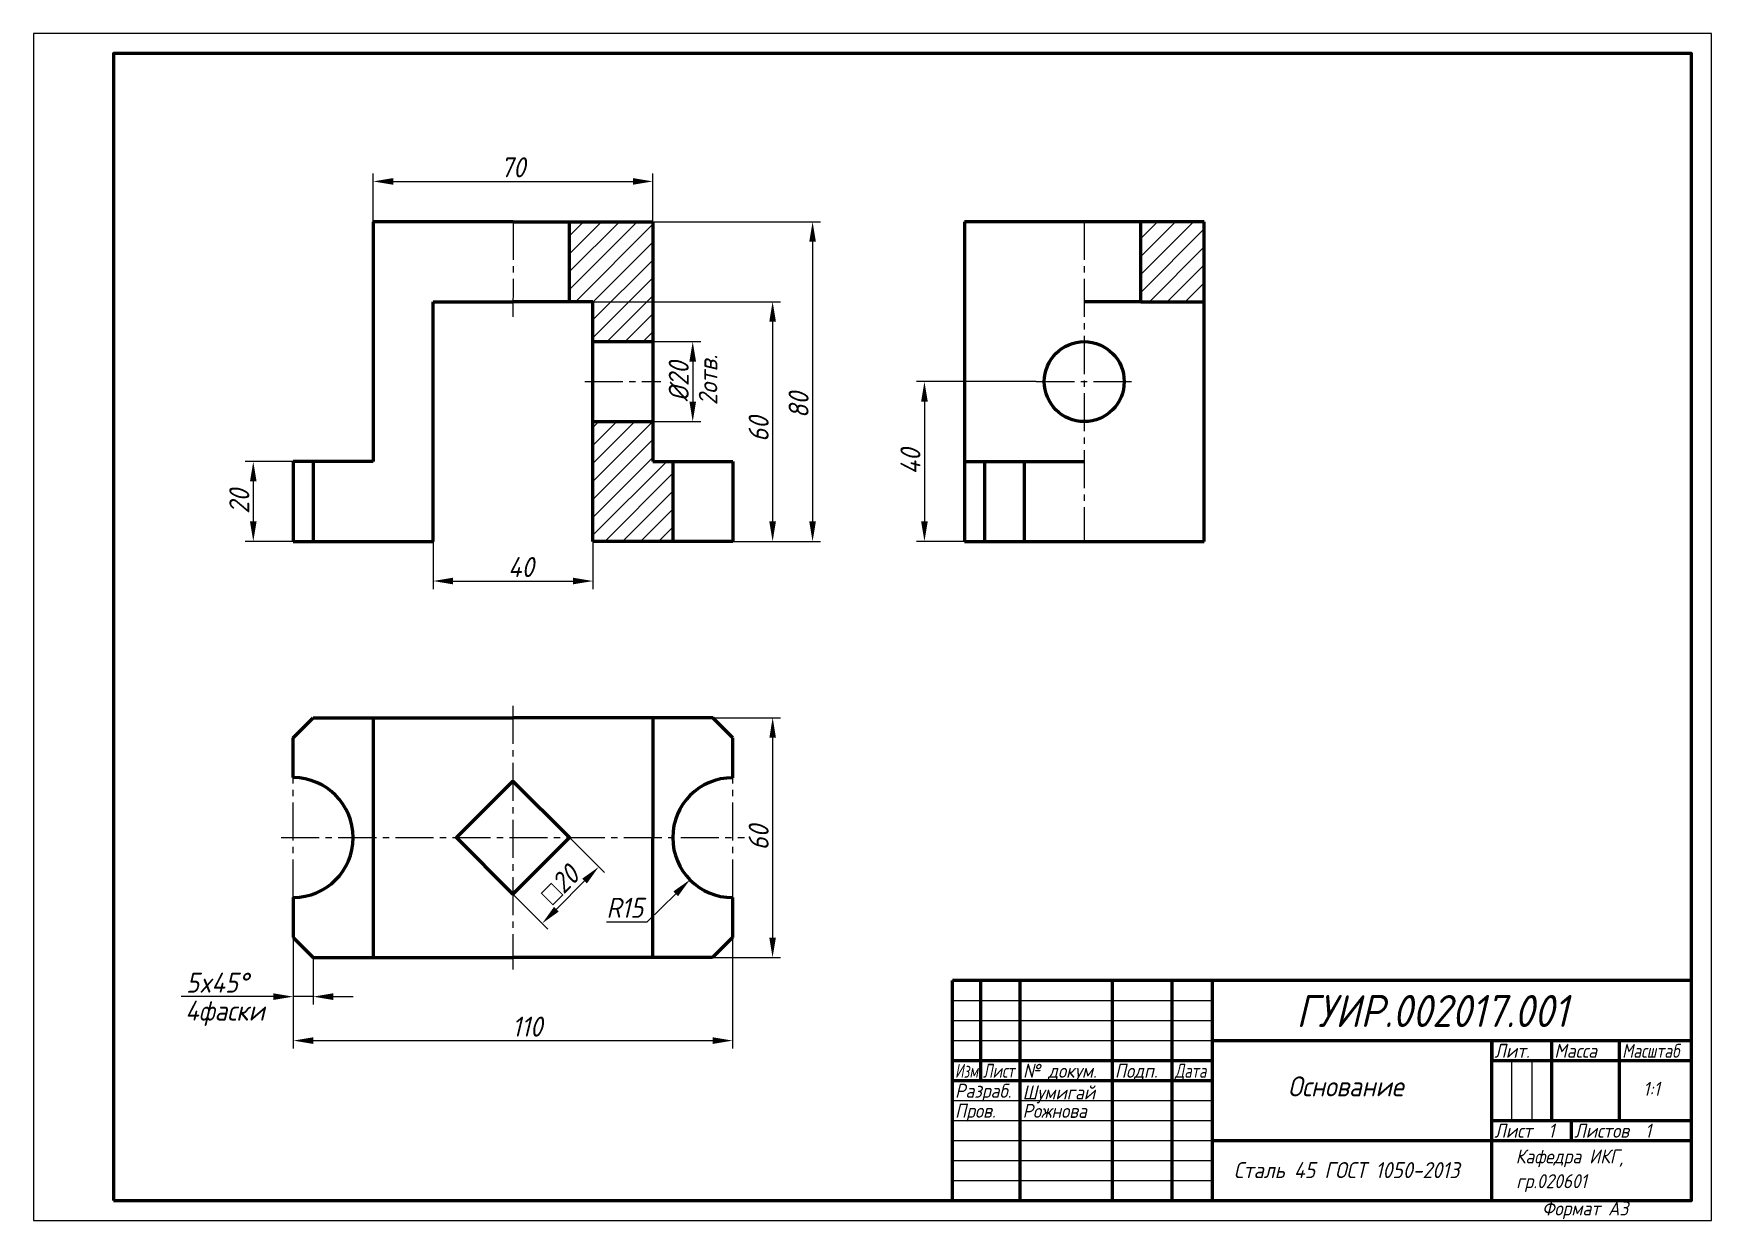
# Model space of a CAD drawing. Header units: millimetres. Extents: x 0 to 420, y 0 to 297.
import ezdxf

# ---------------------------------------------------------------- set-up
doc = ezdxf.new("R2010")
doc.units = ezdxf.units.MM
doc.header["$LTSCALE"] = 0.5
doc.linetypes.add('осевая2', pattern=[28.575, 19.05, -3.175, 3.175, -3.175])
doc.layers.get('0').update_dxf_attribs({"lineweight": 60})
doc.layers.get('Defpoints').update_dxf_attribs({"color": 5})
doc.layers.add('1-оси', color=50, linetype='осевая2')
doc.layers.add('3-размеры', color=200, linetype='Continuous')
doc.layers.add('2-штриховка', color=7, linetype='Continuous', true_color=0x00c7c7)
doc.layers.add('4-текст', color=7, linetype='Continuous', true_color=0x00ad00)
doc.styles.get("Standard").update_dxf_attribs({"font": 'isocpeui.ttf', "width": 0.9})
doc.dimstyles.new('Standart', dxfattribs={"dimtxt": 5, "dimasz": 5, "dimexe": 2, "dimexo": 0, "dimgap": 1, "dimtad": 1, "dimtoh": 1, "dimdec": 0, "dimtxsty": 'Standard', "dimcen": 2.5, "dimadec": 0, "dimazin": 0, "dimtfac": 1, "dimtdec": 0, "dimtmove": 0, "dimatfit": 3, "dimldrblk": 'DOTSMALL', "dimfxl": 1, "dimarcsym": 0})

# ---------------------------------------------------------------- blocks, each defined once
blk = doc.blocks.new('*D2')
at = {"layer": '3-размеры', "color": 0, "lineweight": -2, "transparency": 16777216}
for p, q in [((140.02, 229.91), (187, 229.91)), ((185, 224.91), (185, 174.91)), ((175.02, 169.91), (187, 169.91))]:
    blk.add_line(p, q, dxfattribs=at)
at = {"layer": '3-размеры', "color": 0, "transparency": 16777216}
for points in [[(184.17, 224.91), (185.83, 224.91), (185, 229.91)], [(184.17, 174.91), (185.83, 174.91), (185, 169.91)]]:
    blk.add_solid(points, dxfattribs=at)
at = {"layer": 'Defpoints', "color": 0, "transparency": 16777216}
for p in [(140.02, 229.91), (175.02, 169.91), (185, 169.91)]:
    blk.add_point(p, dxfattribs=at)
at = {"layer": '3-размеры', "color": 0, "transparency": 16777216, "insert": (181.5, 198), "char_height": 5, "attachment_point": 5, "rotation": 90}
blk.add_mtext('60', dxfattribs=at)
blk = doc.blocks.new('_DotSmall')
at = {"color": 0, "linetype": 'ByBlock', "const_width": 0.5}
blk.add_lwpolyline([(-0.0625, 0, 1), (0.0625, 0, 1)], format="xyb", close=True, dxfattribs=at)
blk = doc.blocks.new('*D3')
at = {"layer": '3-размеры', "color": 0, "lineweight": -2, "transparency": 16777216}
for p, q in [((155.02, 249.91), (197, 249.91)), ((195, 244.91), (195, 174.91)), ((175.02, 169.91), (197, 169.91))]:
    blk.add_line(p, q, dxfattribs=at)
at = {"layer": '3-размеры', "color": 0, "transparency": 16777216}
for points in [[(194.17, 244.91), (195.83, 244.91), (195, 249.91)], [(194.17, 174.91), (195.83, 174.91), (195, 169.91)]]:
    blk.add_solid(points, dxfattribs=at)
at = {"layer": 'Defpoints', "color": 0, "transparency": 16777216}
for p in [(155.02, 249.91), (175.02, 169.91), (195, 169.91)]:
    blk.add_point(p, dxfattribs=at)
at = {"layer": '3-размеры', "color": 0, "transparency": 16777216, "insert": (191.5, 204), "char_height": 5, "attachment_point": 5, "rotation": 90}
blk.add_mtext('80', dxfattribs=at)
blk = doc.blocks.new('*D4')
at = {"layer": '3-размеры', "color": 0, "lineweight": -2, "transparency": 16777216}
for p, q in [((100.02, 169.91), (100.02, 158)), ((140.02, 169.91), (140.02, 158)), ((105.02, 160), (135.02, 160))]:
    blk.add_line(p, q, dxfattribs=at)
at = {"layer": '3-размеры', "color": 0, "transparency": 16777216}
for points in [[(105.02, 160.83), (105.02, 159.17), (100.02, 160)], [(135.02, 160.83), (135.02, 159.17), (140.02, 160)]]:
    blk.add_solid(points, dxfattribs=at)
at = {"layer": 'Defpoints', "color": 0, "transparency": 16777216}
for p in [(100.02, 169.91), (140.02, 169.91), (140.02, 160)]:
    blk.add_point(p, dxfattribs=at)
at = {"layer": '3-размеры', "color": 0, "transparency": 16777216, "insert": (122, 163.5), "char_height": 5, "attachment_point": 5}
blk.add_mtext('40', dxfattribs=at)
blk = doc.blocks.new('*D5')
at = {"layer": '3-размеры', "color": 0, "lineweight": -2, "transparency": 16777216}
for p, q in [((85.02, 249.91), (85.02, 262)), ((155.02, 249.91), (155.02, 262)), ((90.02, 260), (150.02, 260))]:
    blk.add_line(p, q, dxfattribs=at)
at = {"layer": '3-размеры', "color": 0, "transparency": 16777216}
for points in [[(90.02, 260.83), (90.02, 259.17), (85.02, 260)], [(150.02, 260.83), (150.02, 259.17), (155.02, 260)]]:
    blk.add_solid(points, dxfattribs=at)
at = {"layer": 'Defpoints', "color": 0, "transparency": 16777216}
for p in [(155.02, 260), (85.02, 249.91), (155.02, 249.91)]:
    blk.add_point(p, dxfattribs=at)
at = {"layer": '3-размеры', "color": 0, "transparency": 16777216, "insert": (120, 263.53), "char_height": 5, "attachment_point": 5}
blk.add_mtext('70', dxfattribs=at)
blk = doc.blocks.new('*D6')
at = {"layer": '3-размеры', "color": 0, "lineweight": -2, "transparency": 16777216}
for p, q in [((65.02, 189.91), (53, 189.91)), ((55, 184.91), (55, 174.91)), ((65.02, 169.91), (53, 169.91))]:
    blk.add_line(p, q, dxfattribs=at)
at = {"layer": '3-размеры', "color": 0, "transparency": 16777216}
for points in [[(54.17, 184.91), (55.83, 184.91), (55, 189.91)], [(54.17, 174.91), (55.83, 174.91), (55, 169.91)]]:
    blk.add_solid(points, dxfattribs=at)
at = {"layer": 'Defpoints', "color": 0, "transparency": 16777216}
for p in [(65.02, 189.91), (55, 169.91), (65.02, 169.91)]:
    blk.add_point(p, dxfattribs=at)
at = {"layer": '3-размеры', "color": 0, "transparency": 16777216, "insert": (51.5, 179.91), "char_height": 5, "attachment_point": 5, "rotation": 90}
blk.add_mtext('20', dxfattribs=at)
blk = doc.blocks.new('*D8')
at = {"layer": '3-размеры', "color": 0, "lineweight": -2, "transparency": 16777216}
for p, q in [((134.14, 95.8), (142.89, 87.06)), ((130.87, 77.87), (137.94, 84.94)), ((120, 81.66), (128.75, 72.92))]:
    blk.add_line(p, q, dxfattribs=at)
at = {"layer": '3-размеры', "color": 0, "transparency": 16777216}
for points in [[(137.35, 85.53), (138.53, 84.35), (141.47, 88.47)], [(130.28, 78.46), (131.46, 77.28), (127.33, 74.33)]]:
    blk.add_solid(points, dxfattribs=at)
at = {"layer": 'Defpoints', "color": 0, "transparency": 16777216}
for p in [(134.14, 95.8), (141.47, 88.47), (120, 81.66)]:
    blk.add_point(p, dxfattribs=at)
at = {"layer": '3-размеры', "color": 0, "transparency": 16777216, "insert": (129.77, 86.04), "char_height": 5, "width": 8.3179, "attachment_point": 5, "rotation": 45}
blk.add_mtext('{\\fMS Shell Dlg 2|b0|i1|c204|p0;\\H0.66666x;\\P\\fArial|b0|i1|c204|p34;\\H1.50002x;□}20', dxfattribs=at)
blk = doc.blocks.new('*D9')
at = {"layer": '3-размеры', "color": 0, "lineweight": -2, "transparency": 16777216}
for p, q in [((65, 70.8), (65, 54)), ((70, 65.8), (70, 54)), ((60, 56), (36.95, 56)), ((70, 56), (65, 56)), ((75, 56), (80, 56))]:
    blk.add_line(p, q, dxfattribs=at)
at = {"layer": '3-размеры', "color": 0, "transparency": 16777216}
for points in [[(60, 56.83), (60, 55.17), (65, 56)], [(75, 56.83), (75, 55.17), (70, 56)]]:
    blk.add_solid(points, dxfattribs=at)
at = {"layer": 'Defpoints', "color": 0, "transparency": 16777216}
for p in [(65, 70.8), (70, 65.8), (70, 56)]:
    blk.add_point(p, dxfattribs=at)
at = {"layer": '3-размеры', "color": 0, "transparency": 16777216, "insert": (45.97, 59.5), "char_height": 5, "attachment_point": 5}
blk.add_mtext('5x45%%D', dxfattribs=at)
blk = doc.blocks.new('*D10')
at = {"layer": '3-размеры', "color": 0, "lineweight": -2, "transparency": 16777216}
for p, q in [((170.01, 125.78), (187.01, 125.78)), ((185.01, 120.78), (184.99, 70.78)), ((169.98, 65.78), (186.99, 65.78))]:
    blk.add_line(p, q, dxfattribs=at)
at = {"layer": '3-размеры', "color": 0, "transparency": 16777216}
for points in [[(184.18, 120.78), (185.84, 120.78), (185.01, 125.78)], [(184.16, 70.78), (185.82, 70.78), (184.99, 65.78)]]:
    blk.add_solid(points, dxfattribs=at)
at = {"layer": 'Defpoints', "color": 0, "transparency": 16777216}
for p in [(170.01, 125.78), (169.98, 65.78), (184.99, 65.78)]:
    blk.add_point(p, dxfattribs=at)
at = {"layer": '3-размеры', "color": 0, "transparency": 16777216, "insert": (181.5, 95.78), "char_height": 5, "attachment_point": 5, "rotation": 89.9769}
blk.add_mtext('60', dxfattribs=at)
blk = doc.blocks.new('*D11')
at = {"layer": '3-размеры', "color": 0, "lineweight": -2, "transparency": 16777216}
for p, q in [((65, 70.8), (65, 43)), ((174.99, 70.8), (174.99, 43)), ((70, 45), (169.99, 45))]:
    blk.add_line(p, q, dxfattribs=at)
at = {"layer": '3-размеры', "color": 0, "transparency": 16777216}
for points in [[(70, 45.83), (70, 44.17), (65, 45)], [(169.99, 45.83), (169.99, 44.17), (174.99, 45)]]:
    blk.add_solid(points, dxfattribs=at)
at = {"layer": 'Defpoints', "color": 0, "transparency": 16777216}
for p in [(65, 70.8), (174.99, 70.8), (174.99, 45)]:
    blk.add_point(p, dxfattribs=at)
at = {"layer": '3-размеры', "color": 0, "transparency": 16777216, "insert": (123.57, 48.5), "char_height": 5, "attachment_point": 5}
blk.add_mtext('110', dxfattribs=at)
blk = doc.blocks.new('*D12')
at = {"layer": '3-размеры', "color": 0, "lineweight": -2, "transparency": 16777216}
for p, q in [((155.02, 219.91), (167, 219.91)), ((165, 214.91), (165, 204.91)), ((155.02, 199.91), (167, 199.91))]:
    blk.add_line(p, q, dxfattribs=at)
at = {"layer": '3-размеры', "color": 0, "transparency": 16777216}
for points in [[(164.17, 214.91), (165.83, 214.91), (165, 219.91)], [(164.17, 204.91), (165.83, 204.91), (165, 199.91)]]:
    blk.add_solid(points, dxfattribs=at)
at = {"layer": 'Defpoints', "color": 0, "transparency": 16777216}
for p in [(155.02, 219.91), (155.02, 199.91), (165, 199.91)]:
    blk.add_point(p, dxfattribs=at)
at = {"layer": '3-размеры', "color": 0, "transparency": 16777216, "insert": (161.5, 209.91), "char_height": 5, "attachment_point": 5, "rotation": 90}
blk.add_mtext('%%C20', dxfattribs=at)
blk = doc.blocks.new('*D15')
at = {"layer": '3-размеры', "color": 0, "lineweight": -2, "transparency": 16777216}
for p, q in [((251, 209.91), (221, 209.91)), ((223, 204.91), (223, 174.91)), ((233, 169.91), (221, 169.91))]:
    blk.add_line(p, q, dxfattribs=at)
at = {"layer": '3-размеры', "color": 0, "transparency": 16777216}
for points in [[(222.17, 204.91), (223.83, 204.91), (223, 209.91)], [(222.17, 174.91), (223.83, 174.91), (223, 169.91)]]:
    blk.add_solid(points, dxfattribs=at)
at = {"layer": 'Defpoints', "color": 0, "transparency": 16777216}
for p in [(251, 209.91), (223, 169.91), (233, 169.91)]:
    blk.add_point(p, dxfattribs=at)
at = {"layer": '3-размеры', "color": 0, "transparency": 16777216, "insert": (219.5, 189.91), "char_height": 5, "attachment_point": 5, "rotation": 90}
blk.add_mtext('40', dxfattribs=at)

msp = doc.modelspace()

# ---------------------------------------------------------------- hatches: boundary and pattern name
at = {"layer": '2-штриховка'}
h = msp.add_hatch(dxfattribs=at)
h.set_pattern_fill('ANSI31', color=256)
h.paths.add_polyline_path([(155.02, 249.91), (134.15, 249.91), (134.15, 229.91), (140.02, 229.91), (140.02, 219.91), (155.02, 219.91)])
h.paths.add_polyline_path([(160.02, 189.91), (155.02, 189.91), (155.02, 199.91), (140.02, 199.91), (140.02, 169.91), (160.02, 169.91)])
h = msp.add_hatch(dxfattribs=at)
h.set_pattern_fill('ANSI31', color=256)
h.paths.add_polyline_path([(293, 249.91), (277.13, 249.91), (277.13, 229.91), (293, 229.91)])

# ---------------------------------------------------------------- linework, layer by layer
for p, q in [((120.02, 249.91), (85.02, 249.91)), ((85.02, 249.91), (85.02, 189.91)), ((120.02, 249.91), (155.02, 249.91)), ((155.02, 249.91), (155.02, 189.91)), ((293, 249.91), (233, 249.91)), ((233, 249.91), (233, 169.91)), ((293, 169.91), (293, 249.91)), ((100.02, 169.91), (100.02, 229.91)), ((100.02, 229.91), (120.02, 229.91)), ((140.02, 229.91), (120.02, 229.91)), ((140.02, 169.91), (140.02, 229.91)), ((277.13, 229.91), (263, 229.91)), ((277.13, 229.91), (293, 229.91)), ((85.02, 189.91), (65.02, 189.91)), ((65.02, 189.91), (65.02, 169.91)), ((70.02, 189.91), (70.02, 169.91)), ((155.02, 189.91), (175.02, 189.91)), ((175.02, 189.91), (175.02, 169.91)), ((233, 189.91), (263, 189.91)), ((238, 189.91), (238, 169.91)), ((248, 189.91), (248, 169.91)), ((65.02, 169.91), (100.02, 169.91)), ((175.02, 169.91), (140.02, 169.91)), ((233, 169.91), (293, 169.91)), ((65, 120.8), (70, 125.8)), ((70, 125.8), (120, 125.8)), ((85.01, 125.8), (85.01, 65.8)), ((170.01, 125.78), (120.01, 125.8)), ((154.99, 125.79), (154.97, 65.79)), ((175.01, 120.78), (170.01, 125.78)), ((65, 110.8), (65, 120.8)), ((175, 110.78), (175.01, 120.78)), ((65, 80.8), (65, 70.8)), ((174.99, 80.78), (174.99, 70.78)), ((65, 70.8), (70, 65.8)), ((174.99, 70.78), (169.98, 65.78)), ((70, 65.8), (120, 65.8)), ((169.98, 65.78), (119.98, 65.8)), ((365, 45), (365, 40))]:
    msp.add_line(p, q)
at = {"color": 0}
for p, q in [((134.15, 229.91), (134.15, 249.91)), ((277.13, 229.91), (277.13, 249.91)), ((140.02, 219.91), (155.02, 219.91)), ((140.02, 199.91), (155.02, 199.91)), ((160.02, 189.91), (160.02, 169.91))]:
    msp.add_line(p, q, dxfattribs=at)
at = {"lineweight": 60}
for p, q in [((415, 60), (230, 60)), ((230, 5), (230, 60)), ((237, 60), (237, 35)), ((247, 5), (247, 60)), ((270, 60), (270, 5)), ((285, 5), (285, 60)), ((295, 60), (295, 5)), ((295, 45), (415, 45)), ((365, 5), (365, 45)), ((380, 45), (380, 25)), ((397, 25), (397, 45)), ((230, 40), (295, 40)), ((365, 40), (415, 40)), ((230, 35), (295, 35)), ((365, 25), (415, 25)), ((385, 20), (385, 25)), ((295, 20), (415, 20))]:
    msp.add_line(p, q, dxfattribs=at)
at = {"lineweight": -3}
for p, q in [((230, 55), (295, 55)), ((230, 50), (295, 50)), ((230, 45), (295, 45)), ((370, 25), (370, 40)), ((375, 40), (375, 25)), ((230, 30), (295, 30)), ((230, 25), (295, 25)), ((230, 20), (295, 20)), ((230, 15), (295, 15)), ((230, 10), (295, 10))]:
    msp.add_line(p, q, dxfattribs=at)
at = {"lineweight": 60}
msp.add_lwpolyline([(20, 5), (415, 5), (415, 292), (20, 292)], close=True, dxfattribs=at)
msp.add_lwpolyline([(105.86, 95.8), (120, 109.95), (134.14, 95.8), (120, 81.66)], close=True)
msp.add_circle((263, 209.91), 10)
for centre, start, end in [((65, 95.8), 270, 90), ((175, 95.78), 89.9769, 269.9769)]:
    msp.add_arc(centre, 15, start, end)
at = {"layer": '1-оси'}
for p, q in [((120.02, 249.91), (120.01, 225)), ((263, 249.91), (263, 169.91)), ((138, 209.91), (157.02, 209.91)), ((251, 209.91), (275, 209.91)), ((120, 128.8), (120, 62.8)), ((65, 80.8), (65, 110.8)), ((175, 80.8), (175, 110.8)), ((62, 95.8), (178, 95.8))]:
    msp.add_line(p, q, dxfattribs=at)
at = {"layer": '3-размеры'}
for p, q in [((153.62, 74.73), (160.74, 81.75)), ((143.4, 74.73), (153.62, 74.73))]:
    msp.add_line(p, q, dxfattribs=at)
msp.add_solid([(160.16, 82.34), (161.33, 81.16), (164.31, 85.26)], dxfattribs=at)
at = {"layer": 'Defpoints'}
msp.add_lwpolyline([(0, 0), (420, 0), (420, 297), (0, 297)], close=True, dxfattribs=at)

# ---------------------------------------------------------------- texts
at = {"lineweight": -3, "width": 0.9}
msp.add_text('Формат А3', height=3.5, dxfattribs=at).set_placement((377.6, 1.25))
at = {"layer": '3-размеры', "insert": (166.52, 204), "char_height": 4.648, "width": 3.302356460149579e-15, "attachment_point": 1, "rotation": 90}
msp.add_mtext('2отв.', dxfattribs=at)
at = {"layer": '3-размеры', "char_height": 5}
for s, insert, attachment_point in [('R15', (148.01, 78.23), 5), ('4фаски', (37.95, 55), 1)]:
    msp.add_mtext(s, dxfattribs=dict(at, insert=insert, attachment_point=attachment_point))
at = {"layer": '4-текст', "lineweight": -3}
for s, height, width, p in [('ГУИР.002017.001', 8, 0.9, (316.09, 48.41)), ('Лит.', 3.5, 0.9, (365.67, 40.7)), ('Масса', 3.5, 0.9, (380.67, 40.7)), ('Масштаб', 3.5, 0.8, (397.67, 40.7)), ('Изм.', 3.5, 0.7, (230.67, 35.7)), ('Лист', 3.5, 0.75, (237.67, 35.7)), ('№ докум.', 3.5, 0.9, (247.67, 35.7)), ('Подп.', 3.5, 0.9, (270.67, 35.7)), ('Дата', 3.5, 0.75, (285.67, 35.7)), ('Разраб.', 3.5, 0.9, (230.67, 30.7)), ('Шумигай', 3.5, 0.9, (247.57, 30.27)), ('Основание', 5, 0.9, (314, 31.04)), ('1:1', 3.5, 0.9, (402.92, 31.19)), ('Пров.', 3.5, 0.9, (230.67, 25.7)), ('Рожнова', 3.5, 0.9, (247.57, 25.66)), ('Лист  1', 3.5, 0.9, (365.67, 20.7)), ('Листов  1', 3.5, 0.9, (385.67, 20.7)), ('Кафедра ИКГ,', 3.5, 0.9, (371, 14.26)), ('Сталь 45 ГОСТ 1050-2013', 4, 0.9, (300.45, 10.59)), ('гр.020601', 3.5, 0.9, (371.15, 8.07))]:
    msp.add_text(s, height=height, dxfattribs=dict(at, width=width)).set_placement(p)

# ---------------------------------------------------------------- dimensions: what is measured, and where the dimension line sits
at = {"layer": '3-размеры'}
for base, p1, p2, picture, middle in [((155.02, 260), (85.02, 249.91), (155.02, 249.91), '*D5', (120, 260)), ((140.02, 160), (100.02, 169.91), (140.02, 169.91), '*D4', (122, 160)), ((174.99, 45), (65, 70.8), (174.99, 70.8), '*D11', (123.57, 45))]:
    dim = msp.add_linear_dim(base=base, p1=p1, p2=p2, dimstyle='Standart', dxfattribs=at)
    dim.commit()
    dim.dimension.update_dxf_attribs({"geometry": picture, "text_midpoint": middle, "dimtype": 160})
for base, p1, p2, angle, picture, middle, dimtype in [((195, 169.91), (155.02, 249.91), (175.02, 169.91), 90, '*D3', (195, 204), 160), ((185, 169.91), (140.02, 229.91), (175.02, 169.91), 90, '*D2', (185, 198), 160), ((223, 169.91), (251, 209.91), (233, 169.91), 90, '*D15', (223, 189.91), 160), ((55, 169.91), (65.02, 189.91), (65.02, 169.91), 90, '*D6', (55, 179.91), 160), ((184.99, 65.78), (170.01, 125.78), (169.98, 65.78), 269.9769, '*D10', (185, 95.78), 161)]:
    dim = msp.add_linear_dim(base=base, p1=p1, p2=p2, angle=angle, dimstyle='Standart', dxfattribs=at)
    dim.commit()
    dim.dimension.update_dxf_attribs({"geometry": picture, "text_midpoint": middle, "dimtype": dimtype})
for base, p1, p2, angle, text, picture, middle, dimtype in [((165, 199.91), (155.02, 219.91), (155.02, 199.91), 90, '%%C<>', '*D12', (165, 209.91), 160), ((141.47, 88.47), (120, 81.66), (134.14, 95.8), 45, '{\\fMS Shell Dlg 2|b0|i1|c204|p0;\\H0.66666x;\\P\\fArial|b0|i1|c204|p34;\\H1.50002x;□}<>', '*D8', (134.4, 81.4), 161)]:
    dim = msp.add_linear_dim(base=base, p1=p1, p2=p2, angle=angle, text=text, dimstyle='Standart', dxfattribs=at)
    dim.commit()
    dim.dimension.update_dxf_attribs({"geometry": picture, "text_midpoint": middle, "dimtype": dimtype})
dim = msp.add_linear_dim(base=(70, 56), p1=(65, 70.8), p2=(70, 65.8), text='<>x45%%D', dimstyle='Standart', dxfattribs=at)
dim.commit()
dim.dimension.update_dxf_attribs({"geometry": '*D9', "text_midpoint": (45.97, 56), "dimtype": 160})

doc.saveas('drawing.dxf')
